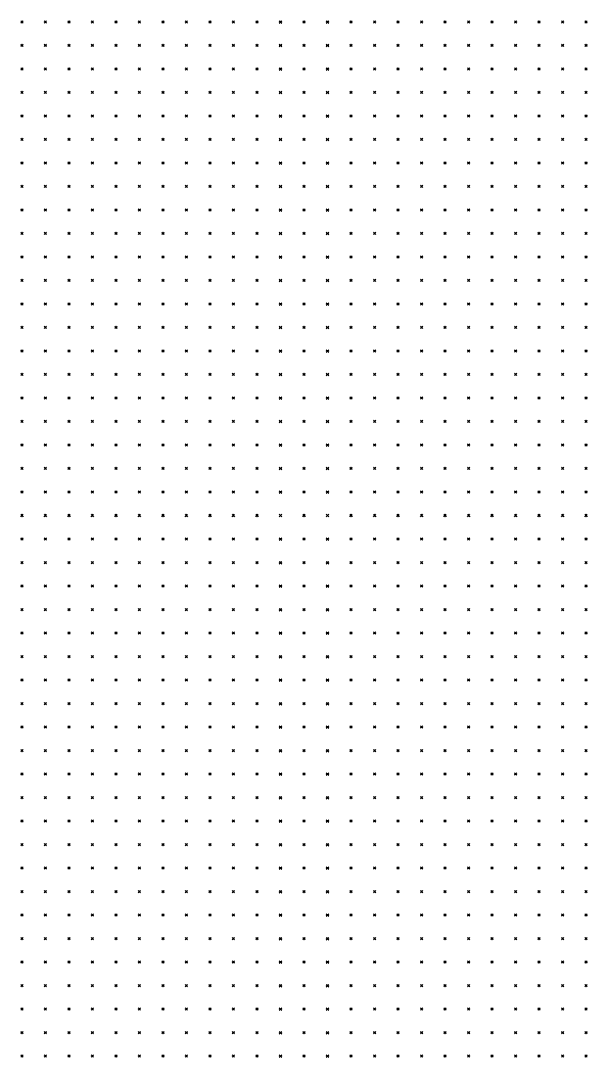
# Model space of a CAD drawing. Header units: metres. Extents: x 441556 to 446409, y 432338 to 461058.
# Drawn here: x 443880.1 to 443952.3, y 445565.2 to 445697.4 of the extents above; entities that cross this region are included whole.
import ezdxf

# ---------------------------------------------------------------- set-up
doc = ezdxf.new("R2010")
doc.units = ezdxf.units.M
doc.header["$MEASUREMENT"] = 0
doc.header["$PDMODE"] = 35
doc.header["$PDSIZE"] = 0.15
doc.layers.add('DTM-NOK-RevN_POINTS', color=91, linetype='Continuous')

msp = doc.modelspace()

# ---------------------------------------------------------------- linework, layer by layer
at = {"layer": 'DTM-NOK-RevN_POINTS'}
for p in [(443880.205, 445697.295, 458.969), (443883.205, 445697.295, 457.933), (443886.204, 445697.295, 456.436), (443889.203, 445697.295, 453.786), (443892.203, 445697.295, 451.172), (443895.202, 445697.295, 448.339), (443898.201, 445697.295, 445.815), (443901.201, 445697.295, 443.283), (443904.2, 445697.295, 440.526), (443907.199, 445697.295, 437.818), (443910.199, 445697.295, 434.941), (443913.198, 445697.295, 431.878), (443916.197, 445697.295, 428.784), (443919.197, 445697.295, 425.71), (443922.196, 445697.295, 422.822), (443925.196, 445697.295, 419.791), (443928.195, 445697.295, 416.882), (443931.194, 445697.295, 413.752), (443934.194, 445697.295, 411.058), (443937.193, 445697.295, 408.679), (443940.192, 445697.295, 405.534), (443943.192, 445697.295, 403.647), (443946.191, 445697.295, 402.378), (443949.19, 445697.295, 400.724), (443952.19, 445697.295, 398.918), (443880.205, 445694.295, 461.514), (443883.205, 445694.295, 460.342), (443886.204, 445694.295, 458.173), (443889.203, 445694.295, 455.065), (443892.203, 445694.295, 451.601), (443895.202, 445694.295, 449.161), (443898.201, 445694.295, 445.936), (443901.201, 445694.295, 443.611), (443904.2, 445694.295, 440.802), (443907.199, 445694.295, 438.297), (443910.199, 445694.295, 435.292), (443913.198, 445694.295, 432.495), (443916.197, 445694.295, 429.56), (443919.197, 445694.295, 426.554), (443922.196, 445694.295, 423.903), (443925.196, 445694.295, 421.323), (443928.195, 445694.295, 418.615), (443931.194, 445694.295, 415.449), (443934.194, 445694.295, 412.099), (443937.193, 445694.295, 409.516), (443940.192, 445694.295, 407.245), (443943.192, 445694.295, 405.446), (443946.191, 445694.295, 403.906), (443949.19, 445694.295, 402.262), (443952.19, 445694.295, 400.375), (443880.205, 445691.296, 464.894), (443883.205, 445691.296, 463.059), (443886.204, 445691.296, 459.761), (443889.203, 445691.296, 455.715), (443892.203, 445691.296, 452.389), (443895.202, 445691.296, 449.59), (443898.201, 445691.296, 446.681), (443901.201, 445691.296, 444.288), (443904.2, 445691.296, 441.521), (443907.199, 445691.296, 438.824), (443910.199, 445691.296, 435.985), (443913.198, 445691.296, 433.441), (443916.197, 445691.296, 430.59), (443919.197, 445691.296, 427.967), (443922.196, 445691.296, 425.661), (443925.196, 445691.296, 423.569), (443928.195, 445691.296, 421.393), (443931.194, 445691.296, 418.799), (443934.194, 445691.296, 414.31), (443937.193, 445691.296, 411.563), (443940.192, 445691.296, 409.177), (443943.192, 445691.296, 407.543), (443946.191, 445691.296, 405.681), (443949.19, 445691.296, 403.827), (443952.19, 445691.296, 401.782), (443880.205, 445688.296, 468.918), (443883.205, 445688.296, 466.716), (443886.204, 445688.296, 461.007), (443889.203, 445688.296, 457.181), (443892.203, 445688.296, 453.05), (443895.202, 445688.296, 450.059), (443898.201, 445688.296, 447.428), (443901.201, 445688.296, 444.963), (443904.2, 445688.296, 442.14), (443907.199, 445688.296, 439.854), (443910.199, 445688.296, 436.93), (443913.198, 445688.296, 434.704), (443916.197, 445688.296, 432.341), (443919.197, 445688.296, 429.832), (443922.196, 445688.296, 427.697), (443925.196, 445688.296, 425.575), (443928.195, 445688.296, 423.288), (443931.194, 445688.296, 420.569), (443934.194, 445688.296, 416.817), (443937.193, 445688.296, 413.631), (443940.192, 445688.296, 411.126), (443943.192, 445688.296, 409.113), (443946.191, 445688.296, 407.187), (443949.19, 445688.296, 405.173), (443952.19, 445688.296, 403.087), (443880.205, 445685.297, 471.092), (443883.205, 445685.297, 467.862), (443886.204, 445685.297, 462.995), (443889.203, 445685.297, 458.065), (443892.203, 445685.297, 453.937), (443895.202, 445685.297, 451.127), (443898.201, 445685.297, 448.332), (443901.201, 445685.297, 445.739), (443904.2, 445685.297, 443.066), (443907.199, 445685.297, 440.641), (443910.199, 445685.297, 438.224), (443913.198, 445685.297, 436.105), (443916.197, 445685.297, 433.955), (443919.197, 445685.297, 431.59), (443922.196, 445685.297, 429.575), (443925.196, 445685.297, 427.081), (443928.195, 445685.297, 424.578), (443931.194, 445685.297, 422.591), (443934.194, 445685.297, 418.829), (443937.193, 445685.297, 415.342), (443940.192, 445685.297, 412.882), (443943.192, 445685.297, 410.827), (443946.191, 445685.297, 408.449), (443949.19, 445685.297, 406.194), (443952.19, 445685.297, 403.651), (443880.205, 445682.298, 472.443), (443883.205, 445682.298, 468.895), (443886.204, 445682.298, 464.285), (443889.203, 445682.298, 459.234), (443892.203, 445682.298, 455.839), (443895.202, 445682.298, 452.285), (443898.201, 445682.298, 449.32), (443901.201, 445682.298, 446.511), (443904.2, 445682.298, 443.984), (443907.199, 445682.298, 441.741), (443910.199, 445682.298, 439.708), (443913.198, 445682.298, 437.585), (443916.197, 445682.298, 435.373), (443919.197, 445682.298, 433.285), (443922.196, 445682.298, 430.913), (443925.196, 445682.298, 428.322), (443928.195, 445682.298, 426.671), (443931.194, 445682.298, 425.136), (443934.194, 445682.298, 421.052), (443937.193, 445682.298, 417.868), (443940.192, 445682.298, 414.864), (443943.192, 445682.298, 412.562), (443946.191, 445682.298, 409.743), (443949.19, 445682.298, 406.849), (443952.19, 445682.298, 404.37), (443880.205, 445679.298, 472.907), (443883.205, 445679.298, 469.338), (443886.204, 445679.298, 464.98), (443889.203, 445679.298, 460.644), (443892.203, 445679.298, 457.431), (443895.202, 445679.298, 454.923), (443898.201, 445679.298, 452.243), (443901.201, 445679.298, 447.689), (443904.2, 445679.298, 444.991), (443907.199, 445679.298, 443.246), (443910.199, 445679.298, 441.146), (443913.198, 445679.298, 438.982), (443916.197, 445679.298, 436.569), (443919.197, 445679.298, 434.523), (443922.196, 445679.298, 432.165), (443925.196, 445679.298, 430.452), (443928.195, 445679.298, 429.008), (443931.194, 445679.298, 426.799), (443934.194, 445679.298, 423.264), (443937.193, 445679.298, 420.688), (443940.192, 445679.298, 417.435), (443943.192, 445679.298, 414.485), (443946.191, 445679.298, 410.996), (443949.19, 445679.298, 407.943), (443952.19, 445679.298, 405.199), (443880.205, 445676.299, 473.784), (443883.205, 445676.299, 470.045), (443886.204, 445676.299, 466.721), (443889.203, 445676.299, 463.914), (443892.203, 445676.299, 461.168), (443895.202, 445676.299, 457.919), (443898.201, 445676.299, 453.51), (443901.201, 445676.299, 449.46), (443904.2, 445676.299, 446.953), (443907.199, 445676.299, 444.813), (443910.199, 445676.299, 442.567), (443913.198, 445676.299, 440.565), (443916.197, 445676.299, 438.103), (443919.197, 445676.299, 435.939), (443922.196, 445676.299, 434.455), (443925.196, 445676.299, 433.044), (443928.195, 445676.299, 431.142), (443931.194, 445676.299, 428.758), (443934.194, 445676.299, 425.798), (443937.193, 445676.299, 422.662), (443940.192, 445676.299, 420.093), (443943.192, 445676.299, 417.713), (443946.191, 445676.299, 414.115), (443949.19, 445676.299, 410.221), (443952.19, 445676.299, 406.033), (443880.205, 445673.3, 474.359), (443883.205, 445673.3, 471.649), (443886.204, 445673.3, 468.3), (443889.203, 445673.3, 465.355), (443892.203, 445673.3, 462.918), (443895.202, 445673.3, 459.272), (443898.201, 445673.3, 454.258), (443901.201, 445673.3, 450.996), (443904.2, 445673.3, 448.442), (443907.199, 445673.3, 446.218), (443910.199, 445673.3, 443.812), (443913.198, 445673.3, 441.571), (443916.197, 445673.3, 439.479), (443919.197, 445673.3, 437.904), (443922.196, 445673.3, 436.583), (443925.196, 445673.3, 435.143), (443928.195, 445673.3, 433.387), (443931.194, 445673.3, 431.05), (443934.194, 445673.3, 428.516), (443937.193, 445673.3, 425.771), (443940.192, 445673.3, 422.537), (443943.192, 445673.3, 420.018), (443946.191, 445673.3, 417.229), (443949.19, 445673.3, 412.926), (443952.19, 445673.3, 409.083), (443880.205, 445670.3, 474.546), (443883.205, 445670.3, 471.64), (443886.204, 445670.3, 468.94), (443889.203, 445670.3, 465.853), (443892.203, 445670.3, 463.18), (443895.202, 445670.3, 459.077), (443898.201, 445670.3, 455.242), (443901.201, 445670.3, 452.317), (443904.2, 445670.3, 449.704), (443907.199, 445670.3, 447.314), (443910.199, 445670.3, 444.695), (443913.198, 445670.3, 442.85), (443916.197, 445670.3, 441.371), (443919.197, 445670.3, 440.176), (443922.196, 445670.3, 438.792), (443925.196, 445670.3, 437.253), (443928.195, 445670.3, 435.298), (443931.194, 445670.3, 433.33), (443934.194, 445670.3, 431.297), (443937.193, 445670.3, 429.323), (443940.192, 445670.3, 426.931), (443943.192, 445670.3, 423.555), (443946.191, 445670.3, 420.405), (443949.19, 445670.3, 415.685), (443952.19, 445670.3, 411.642), (443880.205, 445667.301, 474.798), (443883.205, 445667.301, 471.814), (443886.204, 445667.301, 469.137), (443889.203, 445667.301, 465.999), (443892.203, 445667.301, 463.161), (443895.202, 445667.301, 459.729), (443898.201, 445667.301, 456.186), (443901.201, 445667.301, 453.434), (443904.2, 445667.301, 450.855), (443907.199, 445667.301, 448.418), (443910.199, 445667.301, 446.383), (443913.198, 445667.301, 445.006), (443916.197, 445667.301, 443.548), (443919.197, 445667.301, 442.332), (443922.196, 445667.301, 440.688), (443925.196, 445667.301, 438.932), (443928.195, 445667.301, 437.251), (443931.194, 445667.301, 435.341), (443934.194, 445667.301, 433.603), (443937.193, 445667.301, 432.02), (443940.192, 445667.301, 430.299), (443943.192, 445667.301, 429.082), (443946.191, 445667.301, 425.349), (443949.19, 445667.301, 420.761), (443952.19, 445667.301, 416.014), (443880.205, 445664.302, 474.937), (443883.205, 445664.302, 472.215), (443886.204, 445664.302, 469.339), (443889.203, 445664.302, 466.216), (443892.203, 445664.302, 463.309), (443895.202, 445664.302, 460.063), (443898.201, 445664.302, 456.841), (443901.201, 445664.302, 454.194), (443904.2, 445664.302, 452.037), (443907.199, 445664.302, 450.419), (443910.199, 445664.302, 448.75), (443913.198, 445664.302, 447.014), (443916.197, 445664.302, 445.528), (443919.197, 445664.302, 444.258), (443922.196, 445664.302, 442.535), (443925.196, 445664.302, 440.512), (443928.195, 445664.302, 438.832), (443931.194, 445664.302, 436.882), (443934.194, 445664.302, 435.628), (443937.193, 445664.302, 434.483), (443940.192, 445664.302, 433.49), (443943.192, 445664.302, 431.778), (443946.191, 445664.302, 428.51), (443949.19, 445664.302, 424.231), (443952.19, 445664.302, 419.28), (443880.205, 445661.302, 475.495), (443883.205, 445661.302, 472.576), (443886.204, 445661.302, 469.831), (443889.203, 445661.302, 466.341), (443892.203, 445661.302, 463.65), (443895.202, 445661.302, 460.676), (443898.201, 445661.302, 457.782), (443901.201, 445661.302, 455.55), (443904.2, 445661.302, 453.965), (443907.199, 445661.302, 452.508), (443910.199, 445661.302, 450.612), (443913.198, 445661.302, 448.999), (443916.197, 445661.302, 447.623), (443919.197, 445661.302, 446.266), (443922.196, 445661.302, 444.871), (443925.196, 445661.302, 442.745), (443928.195, 445661.302, 441.06), (443931.194, 445661.302, 439.178), (443934.194, 445661.302, 438.028), (443937.193, 445661.302, 436.979), (443940.192, 445661.302, 435.783), (443943.192, 445661.302, 433.348), (443946.191, 445661.302, 429.473), (443949.19, 445661.302, 426.522), (443952.19, 445661.302, 422.198), (443880.205, 445658.303, 475.964), (443883.205, 445658.303, 473.029), (443886.204, 445658.303, 470.208), (443889.203, 445658.303, 466.65), (443892.203, 445658.303, 463.828), (443895.202, 445658.303, 461.407), (443898.201, 445658.303, 459.288), (443901.201, 445658.303, 457.784), (443904.2, 445658.303, 456.12), (443907.199, 445658.303, 454.461), (443910.199, 445658.303, 452.819), (443913.198, 445658.303, 451.078), (443916.197, 445658.303, 449.104), (443919.197, 445658.303, 447.747), (443922.196, 445658.303, 446.404), (443925.196, 445658.303, 444.806), (443928.195, 445658.303, 443.313), (443931.194, 445658.303, 441.616), (443934.194, 445658.303, 440.338), (443937.193, 445658.303, 439.614), (443940.192, 445658.303, 437.956), (443943.192, 445658.303, 435.185), (443946.191, 445658.303, 431.708), (443949.19, 445658.303, 428.724), (443952.19, 445658.303, 425.082), (443880.205, 445655.304, 476.36), (443883.205, 445655.304, 473.834), (443886.204, 445655.304, 470.439), (443889.203, 445655.304, 467.23), (443892.203, 445655.304, 465.276), (443895.202, 445655.304, 463.428), (443898.201, 445655.304, 461.727), (443901.201, 445655.304, 459.694), (443904.2, 445655.304, 457.813), (443907.199, 445655.304, 456.465), (443910.199, 445655.304, 455.061), (443913.198, 445655.304, 453.252), (443916.197, 445655.304, 451.1), (443919.197, 445655.304, 449.247), (443922.196, 445655.304, 447.864), (443925.196, 445655.304, 446.82), (443928.195, 445655.304, 445.004), (443931.194, 445655.304, 443.512), (443934.194, 445655.304, 442.194), (443937.193, 445655.304, 441.38), (443940.192, 445655.304, 440.101), (443943.192, 445655.304, 437.562), (443946.191, 445655.304, 434.12), (443949.19, 445655.304, 431.61), (443952.19, 445655.304, 428.369), (443880.205, 445652.304, 476.694), (443883.205, 445652.304, 473.92), (443886.204, 445652.304, 471.703), (443889.203, 445652.304, 469.592), (443892.203, 445652.304, 467.816), (443895.202, 445652.304, 465.826), (443898.201, 445652.304, 463.726), (443901.201, 445652.304, 461.753), (443904.2, 445652.304, 459.779), (443907.199, 445652.304, 458.495), (443910.199, 445652.304, 456.946), (443913.198, 445652.304, 454.602), (443916.197, 445652.304, 452.42), (443919.197, 445652.304, 450.744), (443922.196, 445652.304, 449.535), (443925.196, 445652.304, 448.3), (443928.195, 445652.304, 446.634), (443931.194, 445652.304, 445.281), (443934.194, 445652.304, 444.269), (443937.193, 445652.304, 443.282), (443940.192, 445652.304, 442.016), (443943.192, 445652.304, 439.678), (443946.191, 445652.304, 436.552), (443949.19, 445652.304, 434.049), (443952.19, 445652.304, 430.679), (443880.205, 445649.305, 477.36), (443883.205, 445649.305, 476.035), (443886.204, 445649.305, 474.098), (443889.203, 445649.305, 471.483), (443892.203, 445649.305, 469.728), (443895.202, 445649.305, 467.89), (443898.201, 445649.305, 465.971), (443901.201, 445649.305, 463.938), (443904.2, 445649.305, 462.226), (443907.199, 445649.305, 460.732), (443910.199, 445649.305, 458.905), (443913.198, 445649.305, 456.417), (443916.197, 445649.305, 454.323), (443919.197, 445649.305, 452.597), (443922.196, 445649.305, 450.943), (443925.196, 445649.305, 449.677), (443928.195, 445649.305, 448.362), (443931.194, 445649.305, 446.9), (443934.194, 445649.305, 445.795), (443937.193, 445649.305, 445.153), (443940.192, 445649.305, 444.022), (443943.192, 445649.305, 442.366), (443946.191, 445649.305, 439.305), (443949.19, 445649.305, 436.493), (443952.19, 445649.305, 433.676), (443880.205, 445646.305, 479.122), (443883.205, 445646.305, 478.774), (443886.204, 445646.305, 476.705), (443889.203, 445646.305, 473.427), (443892.203, 445646.305, 471.807), (443895.202, 445646.305, 469.733), (443898.201, 445646.305, 468.075), (443901.201, 445646.305, 466.247), (443904.2, 445646.305, 463.733), (443907.199, 445646.305, 462.174), (443910.199, 445646.305, 460.465), (443913.198, 445646.305, 458.322), (443916.197, 445646.305, 455.852), (443919.197, 445646.305, 454.006), (443922.196, 445646.305, 452.145), (443925.196, 445646.305, 450.668), (443928.195, 445646.305, 449.762), (443931.194, 445646.305, 448.532), (443934.194, 445646.305, 447.463), (443937.193, 445646.305, 446.448), (443940.192, 445646.305, 445.481), (443943.192, 445646.305, 444.096), (443946.191, 445646.305, 441.942), (443949.19, 445646.305, 438.916), (443952.19, 445646.305, 436.345), (443880.205, 445643.306, 480.296), (443883.205, 445643.306, 479.848), (443886.204, 445643.306, 478.368), (443889.203, 445643.306, 475.74), (443892.203, 445643.306, 473.659), (443895.202, 445643.306, 471.676), (443898.201, 445643.306, 470.233), (443901.201, 445643.306, 468.515), (443904.2, 445643.306, 465.346), (443907.199, 445643.306, 463.71), (443910.199, 445643.306, 461.903), (443913.198, 445643.306, 459.697), (443916.197, 445643.306, 457.206), (443919.197, 445643.306, 455.253), (443922.196, 445643.306, 453.245), (443925.196, 445643.306, 451.587), (443928.195, 445643.306, 450.38), (443931.194, 445643.306, 449.354), (443934.194, 445643.306, 448.449), (443937.193, 445643.306, 447.349), (443940.192, 445643.306, 446.195), (443943.192, 445643.306, 445.067), (443946.191, 445643.306, 443.044), (443949.19, 445643.306, 440.499), (443952.19, 445643.306, 437.827), (443880.205, 445640.307, 481.988), (443883.205, 445640.307, 481.597), (443886.204, 445640.307, 480.088), (443889.203, 445640.307, 477.883), (443892.203, 445640.307, 475.81), (443895.202, 445640.307, 473.996), (443898.201, 445640.307, 472.451), (443901.201, 445640.307, 470.199), (443904.2, 445640.307, 467.121), (443907.199, 445640.307, 464.835), (443910.199, 445640.307, 462.765), (443913.198, 445640.307, 460.624), (443916.197, 445640.307, 458.054), (443919.197, 445640.307, 456.2), (443922.196, 445640.307, 454.059), (443925.196, 445640.307, 452.158), (443928.195, 445640.307, 450.854), (443931.194, 445640.307, 449.824), (443934.194, 445640.307, 449.152), (443937.193, 445640.307, 448.13), (443940.192, 445640.307, 446.796), (443943.192, 445640.307, 445.558), (443946.191, 445640.307, 443.35), (443949.19, 445640.307, 440.93), (443952.19, 445640.307, 438.343), (443880.205, 445637.307, 483.135), (443883.205, 445637.307, 482.364), (443886.204, 445637.307, 481.023), (443889.203, 445637.307, 479.374), (443892.203, 445637.307, 477.739), (443895.202, 445637.307, 476.032), (443898.201, 445637.307, 473.947), (443901.201, 445637.307, 471.483), (443904.2, 445637.307, 468.004), (443907.199, 445637.307, 465.708), (443910.199, 445637.307, 463.392), (443913.198, 445637.307, 461.166), (443916.197, 445637.307, 458.744), (443919.197, 445637.307, 456.512), (443922.196, 445637.307, 454.499), (443925.196, 445637.307, 452.53), (443928.195, 445637.307, 450.869), (443931.194, 445637.307, 449.648), (443934.194, 445637.307, 448.777), (443937.193, 445637.307, 447.653), (443940.192, 445637.307, 446.304), (443943.192, 445637.307, 445.118), (443946.191, 445637.307, 442.713), (443949.19, 445637.307, 440.603), (443952.19, 445637.307, 437.833), (443880.205, 445634.308, 484.036), (443883.205, 445634.308, 482.749), (443886.204, 445634.308, 481.035), (443889.203, 445634.308, 479.675), (443892.203, 445634.308, 478.284), (443895.202, 445634.308, 476.641), (443898.201, 445634.308, 474.276), (443901.201, 445634.308, 471.935), (443904.2, 445634.308, 468.983), (443907.199, 445634.308, 466.191), (443910.199, 445634.308, 463.88), (443913.198, 445634.308, 461.335), (443916.197, 445634.308, 458.81), (443919.197, 445634.308, 456.462), (443922.196, 445634.308, 454.276), (443925.196, 445634.308, 452.097), (443928.195, 445634.308, 450.059), (443931.194, 445634.308, 448.537), (443934.194, 445634.308, 447.481), (443937.193, 445634.308, 446.388), (443940.192, 445634.308, 445.232), (443943.192, 445634.308, 443.988), (443946.191, 445634.308, 441.97), (443949.19, 445634.308, 439.76), (443952.19, 445634.308, 437.01), (443880.205, 445631.309, 484.162), (443883.205, 445631.309, 482.545), (443886.204, 445631.309, 480.803), (443889.203, 445631.309, 479.626), (443892.203, 445631.309, 478.397), (443895.202, 445631.309, 476.478), (443898.201, 445631.309, 473.662), (443901.201, 445631.309, 470.828), (443904.2, 445631.309, 468.276), (443907.199, 445631.309, 465.628), (443910.199, 445631.309, 462.941), (443913.198, 445631.309, 460.49), (443916.197, 445631.309, 458.248), (443919.197, 445631.309, 456.033), (443922.196, 445631.309, 453.748), (443925.196, 445631.309, 451.46), (443928.195, 445631.309, 449.45), (443931.194, 445631.309, 447.612), (443934.194, 445631.309, 446.443), (443937.193, 445631.309, 445.122), (443940.192, 445631.309, 444.037), (443943.192, 445631.309, 442.848), (443946.191, 445631.309, 440.704), (443949.19, 445631.309, 438.983), (443952.19, 445631.309, 435.943), (443880.205, 445628.309, 483.912), (443883.205, 445628.309, 482.346), (443886.204, 445628.309, 481.07), (443889.203, 445628.309, 480.039), (443892.203, 445628.309, 477.958), (443895.202, 445628.309, 475.851), (443898.201, 445628.309, 472.515), (443901.201, 445628.309, 469.747), (443904.2, 445628.309, 466.821), (443907.199, 445628.309, 464.592), (443910.199, 445628.309, 461.903), (443913.198, 445628.309, 459.748), (443916.197, 445628.309, 457.251), (443919.197, 445628.309, 455.066), (443922.196, 445628.309, 452.917), (443925.196, 445628.309, 450.827), (443928.195, 445628.309, 449.083), (443931.194, 445628.309, 447.075), (443934.194, 445628.309, 445.289), (443937.193, 445628.309, 443.719), (443940.192, 445628.309, 442.652), (443943.192, 445628.309, 441.375), (443946.191, 445628.309, 439.296), (443949.19, 445628.309, 437.548), (443952.19, 445628.309, 434.128), (443880.205, 445625.31, 483.794), (443883.205, 445625.31, 482.68), (443886.204, 445625.31, 481.814), (443889.203, 445625.31, 479.949), (443892.203, 445625.31, 477.308), (443895.202, 445625.31, 474.863), (443898.201, 445625.31, 471.832), (443901.201, 445625.31, 469.163), (443904.2, 445625.31, 466.279), (443907.199, 445625.31, 463.928), (443910.199, 445625.31, 461.691), (443913.198, 445625.31, 459.398), (443916.197, 445625.31, 456.672), (443919.197, 445625.31, 454.444), (443922.196, 445625.31, 452.023), (443925.196, 445625.31, 449.656), (443928.195, 445625.31, 447.746), (443931.194, 445625.31, 445.923), (443934.194, 445625.31, 444.168), (443937.193, 445625.31, 442.387), (443940.192, 445625.31, 441.194), (443943.192, 445625.31, 439.357), (443946.191, 445625.31, 437.562), (443949.19, 445625.31, 435.857), (443952.19, 445625.31, 431.998), (443880.205, 445622.311, 484.156), (443883.205, 445622.311, 483.274), (443886.204, 445622.311, 482.327), (443889.203, 445622.311, 479.774), (443892.203, 445622.311, 476.847), (443895.202, 445622.311, 473.942), (443898.201, 445622.311, 471.357), (443901.201, 445622.311, 468.418), (443904.2, 445622.311, 466.018), (443907.199, 445622.311, 463.227), (443910.199, 445622.311, 460.989), (443913.198, 445622.311, 458.324), (443916.197, 445622.311, 455.518), (443919.197, 445622.311, 453.574), (443922.196, 445622.311, 451.203), (443925.196, 445622.311, 448.698), (443928.195, 445622.311, 446.466), (443931.194, 445622.311, 444.402), (443934.194, 445622.311, 442.686), (443937.193, 445622.311, 440.734), (443940.192, 445622.311, 439.308), (443943.192, 445622.311, 437.708), (443946.191, 445622.311, 435.875), (443949.19, 445622.311, 434.063), (443952.19, 445622.311, 430.102), (443880.205, 445619.311, 484.22), (443883.205, 445619.311, 483.616), (443886.204, 445619.311, 482.271), (443889.203, 445619.311, 479.61), (443892.203, 445619.311, 476.276), (443895.202, 445619.311, 473.169), (443898.201, 445619.311, 470.381), (443901.201, 445619.311, 468.06), (443904.2, 445619.311, 465.751), (443907.199, 445619.311, 462.963), (443910.199, 445619.311, 460.017), (443913.198, 445619.311, 457.395), (443916.197, 445619.311, 454.991), (443919.197, 445619.311, 452.79), (443922.196, 445619.311, 450.473), (443925.196, 445619.311, 448.062), (443928.195, 445619.311, 445.737), (443931.194, 445619.311, 443.619), (443934.194, 445619.311, 441.601), (443937.193, 445619.311, 439.517), (443940.192, 445619.311, 437.797), (443943.192, 445619.311, 436.214), (443946.191, 445619.311, 434.042), (443949.19, 445619.311, 431.792), (443952.19, 445619.311, 429.1), (443880.205, 445616.312, 483.986), (443883.205, 445616.312, 483.457), (443886.204, 445616.312, 481.977), (443889.203, 445616.312, 478.599), (443892.203, 445616.312, 475.627), (443895.202, 445616.312, 472.846), (443898.201, 445616.312, 470.37), (443901.201, 445616.312, 468.157), (443904.2, 445616.312, 465.651), (443907.199, 445616.312, 462.968), (443910.199, 445616.312, 459.756), (443913.198, 445616.312, 457.351), (443916.197, 445616.312, 454.119), (443919.197, 445616.312, 451.784), (443922.196, 445616.312, 449.633), (443925.196, 445616.312, 447.383), (443928.195, 445616.312, 445.334), (443931.194, 445616.312, 443.087), (443934.194, 445616.312, 440.884), (443937.193, 445616.312, 438.693), (443940.192, 445616.312, 436.362), (443943.192, 445616.312, 434.353), (443946.191, 445616.312, 432.177), (443949.19, 445616.312, 429.943), (443952.19, 445616.312, 427.309), (443880.205, 445613.312, 484.037), (443883.205, 445613.312, 483.352), (443886.204, 445613.312, 481.753), (443889.203, 445613.312, 478.676), (443892.203, 445613.312, 475.474), (443895.202, 445613.312, 472.548), (443898.201, 445613.312, 470.464), (443901.201, 445613.312, 468.106), (443904.2, 445613.312, 465.673), (443907.199, 445613.312, 463.159), (443910.199, 445613.312, 460.219), (443913.198, 445613.312, 457.735), (443916.197, 445613.312, 454.727), (443919.197, 445613.312, 451.734), (443922.196, 445613.312, 449.189), (443925.196, 445613.312, 446.845), (443928.195, 445613.312, 444.734), (443931.194, 445613.312, 442.387), (443934.194, 445613.312, 440.461), (443937.193, 445613.312, 437.98), (443940.192, 445613.312, 435.299), (443943.192, 445613.312, 432.883), (443946.191, 445613.312, 430.791), (443949.19, 445613.312, 428.367), (443952.19, 445613.312, 425.662), (443880.205, 445610.313, 483.667), (443883.205, 445610.313, 482.926), (443886.204, 445610.313, 481.049), (443889.203, 445610.313, 478.808), (443892.203, 445610.313, 475.986), (443895.202, 445610.313, 472.903), (443898.201, 445610.313, 470.563), (443901.201, 445610.313, 468.01), (443904.2, 445610.313, 465.88), (443907.199, 445610.313, 463.484), (443910.199, 445610.313, 460.673), (443913.198, 445610.313, 458.493), (443916.197, 445610.313, 455.173), (443919.197, 445610.313, 451.899), (443922.196, 445610.313, 448.894), (443925.196, 445610.313, 446.251), (443928.195, 445610.313, 444.283), (443931.194, 445610.313, 442.043), (443934.194, 445610.313, 439.955), (443937.193, 445610.313, 437.586), (443940.192, 445610.313, 434.806), (443943.192, 445610.313, 432.516), (443946.191, 445610.313, 429.953), (443949.19, 445610.313, 427.855), (443952.19, 445610.313, 425.468), (443880.205, 445607.314, 483.594), (443883.205, 445607.314, 482.849), (443886.204, 445607.314, 481.78), (443889.203, 445607.314, 480.068), (443892.203, 445607.314, 476.92), (443895.202, 445607.314, 473.892), (443898.201, 445607.314, 471.221), (443901.201, 445607.314, 468.668), (443904.2, 445607.314, 466.041), (443907.199, 445607.314, 463.667), (443910.199, 445607.314, 460.782), (443913.198, 445607.314, 458.238), (443916.197, 445607.314, 455.367), (443919.197, 445607.314, 451.999), (443922.196, 445607.314, 449.121), (443925.196, 445607.314, 446.434), (443928.195, 445607.314, 444.16), (443931.194, 445607.314, 441.73), (443934.194, 445607.314, 439.657), (443937.193, 445607.314, 437.328), (443940.192, 445607.314, 435.077), (443943.192, 445607.314, 432.658), (443946.191, 445607.314, 429.951), (443949.19, 445607.314, 427.472), (443952.19, 445607.314, 425.216), (443880.205, 445604.314, 483.41), (443883.205, 445604.314, 482.508), (443886.204, 445604.314, 481.576), (443889.203, 445604.314, 480.426), (443892.203, 445604.314, 478.58), (443895.202, 445604.314, 475.434), (443898.201, 445604.314, 471.693), (443901.201, 445604.314, 468.635), (443904.2, 445604.314, 465.998), (443907.199, 445604.314, 463.733), (443910.199, 445604.314, 460.902), (443913.198, 445604.314, 457.935), (443916.197, 445604.314, 455.087), (443919.197, 445604.314, 452.422), (443922.196, 445604.314, 449.842), (443925.196, 445604.314, 446.857), (443928.195, 445604.314, 444.162), (443931.194, 445604.314, 441.721), (443934.194, 445604.314, 439.605), (443937.193, 445604.314, 437.336), (443940.192, 445604.314, 435.329), (443943.192, 445604.314, 432.966), (443946.191, 445604.314, 430.474), (443949.19, 445604.314, 427.941), (443952.19, 445604.314, 425.208), (443880.205, 445601.315, 482.967), (443883.205, 445601.315, 482.145), (443886.204, 445601.315, 481.162), (443889.203, 445601.315, 479.922), (443892.203, 445601.315, 478.71), (443895.202, 445601.315, 477.441), (443898.201, 445601.315, 472.086), (443901.201, 445601.315, 469.343), (443904.2, 445601.315, 466.457), (443907.199, 445601.315, 464.19), (443910.199, 445601.315, 461.212), (443913.198, 445601.315, 458.154), (443916.197, 445601.315, 455.441), (443919.197, 445601.315, 452.985), (443922.196, 445601.315, 450.927), (443925.196, 445601.315, 447.909), (443928.195, 445601.315, 444.821), (443931.194, 445601.315, 442.296), (443934.194, 445601.315, 440.193), (443937.193, 445601.315, 438.323), (443940.192, 445601.315, 436.252), (443943.192, 445601.315, 434.087), (443946.191, 445601.315, 431.824), (443949.19, 445601.315, 429.437), (443952.19, 445601.315, 426.365), (443880.205, 445598.316, 482.532), (443883.205, 445598.316, 481.355), (443886.204, 445598.316, 479.957), (443889.203, 445598.316, 478.884), (443892.203, 445598.316, 477.675), (443895.202, 445598.316, 475.946), (443898.201, 445598.316, 473.169), (443901.201, 445598.316, 470.002), (443904.2, 445598.316, 467.158), (443907.199, 445598.316, 464.654), (443910.199, 445598.316, 461.76), (443913.198, 445598.316, 458.842), (443916.197, 445598.316, 456.686), (443919.197, 445598.316, 453.985), (443922.196, 445598.316, 451.757), (443925.196, 445598.316, 449.07), (443928.195, 445598.316, 446.238), (443931.194, 445598.316, 443.883), (443934.194, 445598.316, 441.506), (443937.193, 445598.316, 439.58), (443940.192, 445598.316, 437.911), (443943.192, 445598.316, 435.948), (443946.191, 445598.316, 433.566), (443949.19, 445598.316, 430.962), (443952.19, 445598.316, 428.064), (443880.205, 445595.316, 482.039), (443883.205, 445595.316, 480.681), (443886.204, 445595.316, 479.297), (443889.203, 445595.316, 477.227), (443892.203, 445595.316, 475.972), (443895.202, 445595.316, 474.227), (443898.201, 445595.316, 472.215), (443901.201, 445595.316, 469.79), (443904.2, 445595.316, 467.575), (443907.199, 445595.316, 465.317), (443910.199, 445595.316, 462.69), (443913.198, 445595.316, 460.224), (443916.197, 445595.316, 457.823), (443919.197, 445595.316, 455.527), (443922.196, 445595.316, 452.915), (443925.196, 445595.316, 450.424), (443928.195, 445595.316, 448.232), (443931.194, 445595.316, 446.007), (443934.194, 445595.316, 443.591), (443937.193, 445595.316, 441.077), (443940.192, 445595.316, 439.126), (443943.192, 445595.316, 436.941), (443946.191, 445595.316, 434.668), (443949.19, 445595.316, 432.111), (443952.19, 445595.316, 429.394), (443880.205, 445592.317, 481.388), (443883.205, 445592.317, 480.091), (443886.204, 445592.317, 478.823), (443889.203, 445592.317, 477.042), (443892.203, 445592.317, 475.008), (443895.202, 445592.317, 472.656), (443898.201, 445592.317, 470.861), (443901.201, 445592.317, 469.052), (443904.2, 445592.317, 466.916), (443907.199, 445592.317, 464.841), (443910.199, 445592.317, 462.787), (443913.198, 445592.317, 460.942), (443916.197, 445592.317, 458.652), (443919.197, 445592.317, 456.581), (443922.196, 445592.317, 454.156), (443925.196, 445592.317, 451.877), (443928.195, 445592.317, 449.555), (443931.194, 445592.317, 447.149), (443934.194, 445592.317, 444.768), (443937.193, 445592.317, 442.519), (443940.192, 445592.317, 440.226), (443943.192, 445592.317, 438.047), (443946.191, 445592.317, 435.784), (443949.19, 445592.317, 433.541), (443952.19, 445592.317, 431.011), (443880.205, 445589.318, 480.498), (443883.205, 445589.318, 479.322), (443886.204, 445589.318, 477.854), (443889.203, 445589.318, 476.075), (443892.203, 445589.318, 474.224), (443895.202, 445589.318, 472.282), (443898.201, 445589.318, 469.877), (443901.201, 445589.318, 467.902), (443904.2, 445589.318, 465.948), (443907.199, 445589.318, 464.179), (443910.199, 445589.318, 462.354), (443913.198, 445589.318, 460.777), (443916.197, 445589.318, 458.704), (443919.197, 445589.318, 456.808), (443922.196, 445589.318, 454.741), (443925.196, 445589.318, 452.604), (443928.195, 445589.318, 450.739), (443931.194, 445589.318, 448.227), (443934.194, 445589.318, 445.618), (443937.193, 445589.318, 443.374), (443940.192, 445589.318, 441.181), (443943.192, 445589.318, 439.092), (443946.191, 445589.318, 436.881), (443949.19, 445589.318, 434.69), (443952.19, 445589.318, 432.532), (443880.205, 445586.318, 479.659), (443883.205, 445586.318, 478.478), (443886.204, 445586.318, 476.778), (443889.203, 445586.318, 475.075), (443892.203, 445586.318, 473.144), (443895.202, 445586.318, 471.195), (443898.201, 445586.318, 469.355), (443901.201, 445586.318, 467.368), (443904.2, 445586.318, 465.057), (443907.199, 445586.318, 463.337), (443910.199, 445586.318, 461.691), (443913.198, 445586.318, 459.921), (443916.197, 445586.318, 458.096), (443919.197, 445586.318, 456.375), (443922.196, 445586.318, 454.618), (443925.196, 445586.318, 452.654), (443928.195, 445586.318, 450.849), (443931.194, 445586.318, 448.328), (443934.194, 445586.318, 446.101), (443937.193, 445586.318, 443.824), (443940.192, 445586.318, 441.478), (443943.192, 445586.318, 439.526), (443946.191, 445586.318, 437.56), (443949.19, 445586.318, 435.336), (443952.19, 445586.318, 433.193), (443880.205, 445583.319, 478.878), (443883.205, 445583.319, 477.541), (443886.204, 445583.319, 475.848), (443889.203, 445583.319, 474.158), (443892.203, 445583.319, 472.094), (443895.202, 445583.319, 470.217), (443898.201, 445583.319, 468.549), (443901.201, 445583.319, 466.539), (443904.2, 445583.319, 464.6), (443907.199, 445583.319, 462.996), (443910.199, 445583.319, 461.288), (443913.198, 445583.319, 459.487), (443916.197, 445583.319, 457.665), (443919.197, 445583.319, 455.645), (443922.196, 445583.319, 453.974), (443925.196, 445583.319, 452.156), (443928.195, 445583.319, 450.116), (443931.194, 445583.319, 447.764), (443934.194, 445583.319, 445.65), (443937.193, 445583.319, 443.574), (443940.192, 445583.319, 441.596), (443943.192, 445583.319, 439.655), (443946.191, 445583.319, 437.547), (443949.19, 445583.319, 435.61), (443952.19, 445583.319, 433.441), (443880.205, 445580.32, 477.719), (443883.205, 445580.32, 476.359), (443886.204, 445580.32, 474.676), (443889.203, 445580.32, 473.132), (443892.203, 445580.32, 471.27), (443895.202, 445580.32, 469.444), (443898.201, 445580.32, 467.674), (443901.201, 445580.32, 465.678), (443904.2, 445580.32, 464.036), (443907.199, 445580.32, 462.517), (443910.199, 445580.32, 460.69), (443913.198, 445580.32, 458.903), (443916.197, 445580.32, 457.016), (443919.197, 445580.32, 455.256), (443922.196, 445580.32, 453.639), (443925.196, 445580.32, 451.866), (443928.195, 445580.32, 449.809), (443931.194, 445580.32, 447.487), (443934.194, 445580.32, 445.406), (443937.193, 445580.32, 443.246), (443940.192, 445580.32, 441.127), (443943.192, 445580.32, 439.24), (443946.191, 445580.32, 437.392), (443949.19, 445580.32, 435.668), (443952.19, 445580.32, 433.663), (443880.205, 445577.32, 476.701), (443883.205, 445577.32, 475.188), (443886.204, 445577.32, 473.605), (443889.203, 445577.32, 472.181), (443892.203, 445577.32, 470.585), (443895.202, 445577.32, 468.626), (443898.201, 445577.32, 466.921), (443901.201, 445577.32, 465.091), (443904.2, 445577.32, 463.302), (443907.199, 445577.32, 461.846), (443910.199, 445577.32, 460.11), (443913.198, 445577.32, 458.031), (443916.197, 445577.32, 456.148), (443919.197, 445577.32, 454.547), (443922.196, 445577.32, 452.902), (443925.196, 445577.32, 450.977), (443928.195, 445577.32, 449.058), (443931.194, 445577.32, 446.609), (443934.194, 445577.32, 444.657), (443937.193, 445577.32, 442.431), (443940.192, 445577.32, 440.092), (443943.192, 445577.32, 438.131), (443946.191, 445577.32, 436.697), (443949.19, 445577.32, 435.104), (443952.19, 445577.32, 433.49), (443880.205, 445574.321, 475.317), (443883.205, 445574.321, 473.96), (443886.204, 445574.321, 472.677), (443889.203, 445574.321, 471.073), (443892.203, 445574.321, 469.551), (443895.202, 445574.321, 467.736), (443898.201, 445574.321, 465.925), (443901.201, 445574.321, 464.262), (443904.2, 445574.321, 462.524), (443907.199, 445574.321, 461.28), (443910.199, 445574.321, 459.501), (443913.198, 445574.321, 457.29), (443916.197, 445574.321, 455.564), (443919.197, 445574.321, 453.959), (443922.196, 445574.321, 452.225), (443925.196, 445574.321, 450.067), (443928.195, 445574.321, 447.78), (443931.194, 445574.321, 445.121), (443934.194, 445574.321, 443.345), (443937.193, 445574.321, 441.634), (443940.192, 445574.321, 439.577), (443943.192, 445574.321, 437.565), (443946.191, 445574.321, 435.752), (443949.19, 445574.321, 434.142), (443952.19, 445574.321, 432.282), (443880.205, 445571.321, 474.288), (443883.205, 445571.321, 473.104), (443886.204, 445571.321, 471.875), (443889.203, 445571.321, 470.312), (443892.203, 445571.321, 468.812), (443895.202, 445571.321, 467.102), (443898.201, 445571.321, 465.135), (443901.201, 445571.321, 463.559), (443904.2, 445571.321, 462.209), (443907.199, 445571.321, 460.923), (443910.199, 445571.321, 458.857), (443913.198, 445571.321, 456.665), (443916.197, 445571.321, 454.712), (443919.197, 445571.321, 452.94), (443922.196, 445571.321, 451.165), (443925.196, 445571.321, 448.809), (443928.195, 445571.321, 446.041), (443931.194, 445571.321, 443.544), (443934.194, 445571.321, 441.864), (443937.193, 445571.321, 440.255), (443940.192, 445571.321, 438.438), (443943.192, 445571.321, 436.487), (443946.191, 445571.321, 434.586), (443949.19, 445571.321, 432.984), (443952.19, 445571.321, 431.046), (443880.205, 445568.322, 473.238), (443883.205, 445568.322, 472.234), (443886.204, 445568.322, 471), (443889.203, 445568.322, 469.196), (443892.203, 445568.322, 467.582), (443895.202, 445568.322, 465.899), (443898.201, 445568.322, 464.058), (443901.201, 445568.322, 462.77), (443904.2, 445568.322, 461.454), (443907.199, 445568.322, 459.979), (443910.199, 445568.322, 457.96), (443913.198, 445568.322, 455.714), (443916.197, 445568.322, 454.03), (443919.197, 445568.322, 452.102), (443922.196, 445568.322, 450.252), (443925.196, 445568.322, 447.888), (443928.195, 445568.322, 445.108), (443931.194, 445568.322, 442.187), (443934.194, 445568.322, 440.262), (443937.193, 445568.322, 438.395), (443940.192, 445568.322, 436.515), (443943.192, 445568.322, 434.759), (443946.191, 445568.322, 433.073), (443949.19, 445568.322, 431.452), (443952.19, 445568.322, 429.236), (443880.205, 445565.323, 471.697), (443883.205, 445565.323, 471.329), (443886.204, 445565.323, 469.896), (443889.203, 445565.323, 467.724), (443892.203, 445565.323, 466.159), (443895.202, 445565.323, 464.618), (443898.201, 445565.323, 462.824), (443901.201, 445565.323, 461.688), (443904.2, 445565.323, 460.055), (443907.199, 445565.323, 458.547), (443910.199, 445565.323, 457.107), (443913.198, 445565.323, 455.252), (443916.197, 445565.323, 453.426), (443919.197, 445565.323, 451.267), (443922.196, 445565.323, 449.26), (443925.196, 445565.323, 446.76), (443928.195, 445565.323, 443.692), (443931.194, 445565.323, 440.661), (443934.194, 445565.323, 438.236), (443937.193, 445565.323, 435.99), (443940.192, 445565.323, 433.903), (443943.192, 445565.323, 432.136), (443946.191, 445565.323, 430.55), (443949.19, 445565.323, 429.248), (443952.19, 445565.323, 427.189)]:
    msp.add_point(p, dxfattribs=at)

doc.saveas('drawing.dxf')
